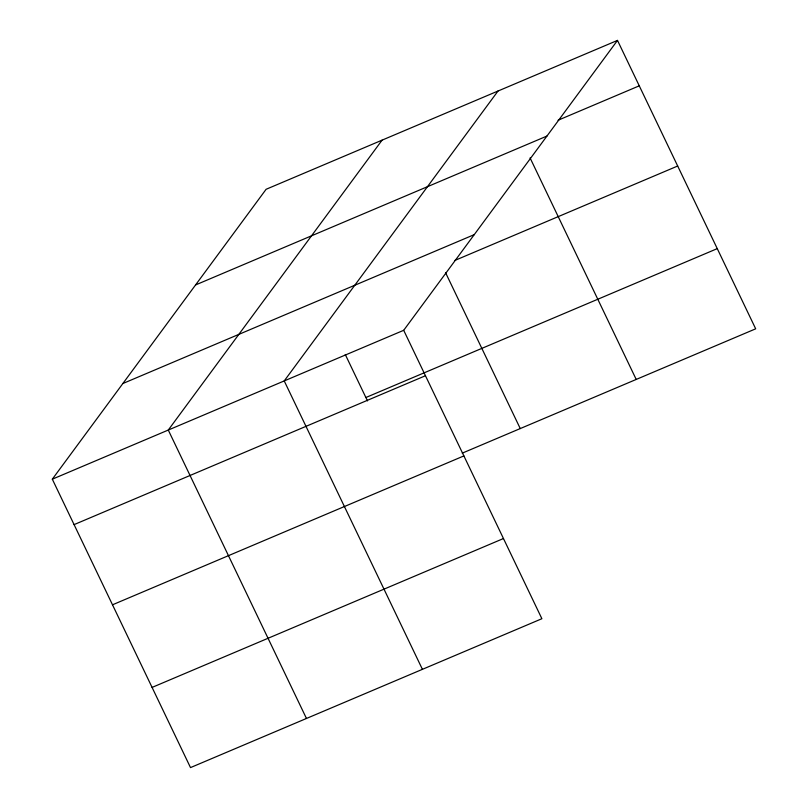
<?xml version="1.0" encoding="UTF-8"?>
<svg xmlns="http://www.w3.org/2000/svg" width="808" height="808" viewBox="0 0 808 808"><rect width="100%" height="100%" fill="white"/><g stroke="black" fill="none" stroke-linecap="round" stroke-linejoin="round"><path stroke-width="1.21" d="M617.494 40.4L403.697 330.3L541.885 618.716L190.506 767.6L52.318 479.184L266.115 189.284L617.494 40.4L755.682 328.816L462.277 453.136M382.073 140.158L168.276 430.048L306.464 718.464M498.021 91.021L284.224 380.921L422.412 669.337M558.065 120.24L639.259 85.83M195.566 284.951L546.935 136.067M122.877 383.517L474.245 234.633M455.015 260.368L677.68 166.014M52.318 479.184L403.697 330.3M365.883 397.516L717.262 248.632M74.094 524.614L425.462 375.73M112.504 604.798L463.883 455.914M152.086 687.416L503.465 538.532M530.078 157.913L636.209 379.437M445.511 272.559L520.261 428.573M345.279 354.52L367.509 400.909"/></g></svg>
